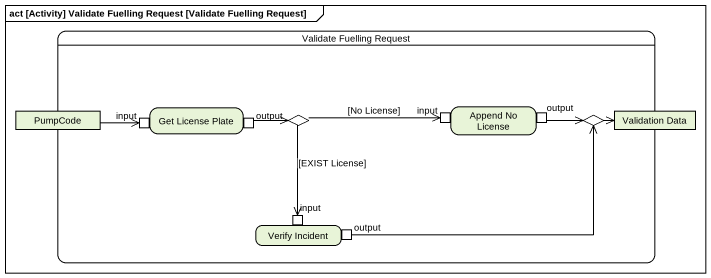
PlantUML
@startuml
mainframe act [Activity] Validate Fuelling Request [Validate Fuelling Request]
hide empty description
state "Validate Fuelling Request" as Validate_Fuelling_Request {
  state PumpCode <<object>>
  state "Get License Plate" as Get_License_Plate {
    state input <<inputPin>>
    state output <<outputPin>>
  }
  state choice1 <<choice>>
  state "Append No License" as Append_No_License {
    state "input" as input_2 <<inputPin>>
    state "output" as output_2 <<outputPin>>
  }
  state choice2 <<choice>>
  state "Validation Data" as Validation_Data <<object>>
  state "Verify Incident" as Verify_Incident {
    state "input" as input_3 <<inputPin>>
    state "output" as output_3 <<outputPin>>
  }
}
PumpCode -right-> input
output -right-> choice1
choice1 -right-> input_2 : [No License]
choice1 --> input_3 : [EXIST License]
output_2 -right-> choice2
choice2 -right-> Validation_Data
output_3 -right-> choice2
@enduml
